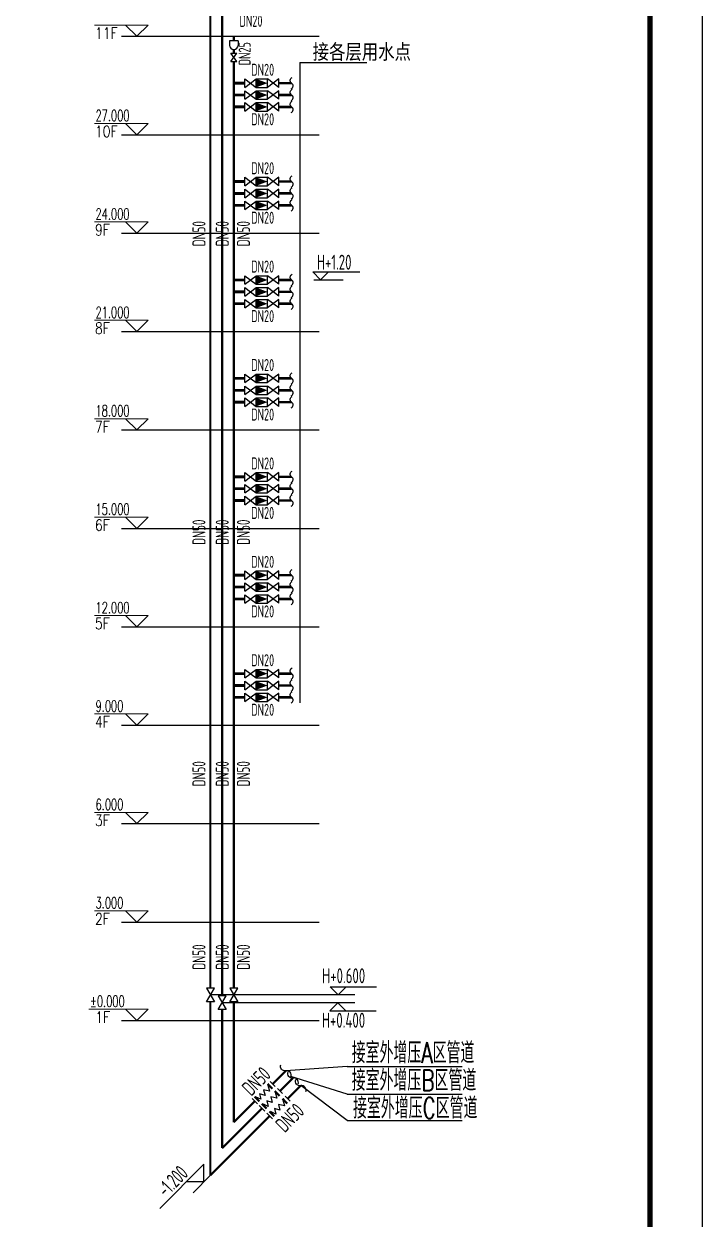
# Model space of a CAD drawing. Header units: millimetres. Extents: x 10779125 to 11142123, y -372083 to -144871.
# Drawn here: x 10921341 to 10934342, y -337680 to -314751 of the extents above; entities that cross this region are included whole.
import ezdxf
from ezdxf.enums import TextEntityAlignment as Align

# ---------------------------------------------------------------- set-up
doc = ezdxf.new("R2010")
doc.units = ezdxf.units.MM
doc.header["$LTSCALE"] = 1000
doc.header["$MEASUREMENT"] = 0
doc.layers.get('0').update_dxf_attribs({"color": 255, "linetype": 'CONTINUOUS'})
for name, color, linetype in [('_标注', 7, 'CONTINUOUS'), ('DIM_ELEV', 3, 'CONTINUOUS'), ('JG', 1, 'CONTINUOUS'), ('NOTE_说明_W', 7, 'CONTINUOUS'), ('TWT', 7, 'CONTINUOUS'), ('TWT_TEXT', 7, 'CONTINUOUS'), ('W-OTHERS02', 7, 'CONTINUOUS'), ('W_DIM', 4, 'CONTINUOUS'), ('WW_PJ', 7, 'CONTINUOUS'), ('喷淋', 6, 'CONTINUOUS'), ('消防', 3, 'CONTINUOUS')]:
    doc.layers.add(name, color=color, linetype=linetype)
doc.layers.add('TWT_ELEV', color=3, linetype='CONTINUOUS', lineweight=15)
doc.styles.add('_TWT_DIM', font='SIMPLEX', dxfattribs={"width": 0.8, "height": 3.5, "bigfont": 'HZTXT'})
doc.styles.add('_TWT_DIM_ELE', font='SIMPLEX', dxfattribs={"width": 0.8, "height": 3.5, "bigfont": 'HZTXT'})
doc.styles.add('gps_hz', font='tssdeng.shx', dxfattribs={"width": 0.7, "bigfont": 'tssdchn.shx'})
doc.styles.add('HZ2', font='romans.shx', dxfattribs={"width": 0.7, "bigfont": '0hztxt.shx'})
doc.styles.get("Standard").update_dxf_attribs({"font": 'symbol.ttf'})

# ---------------------------------------------------------------- blocks, each defined once
blk = doc.blocks.new('tk')
blk.add_lwpolyline([(3470009, -88473), (3470009, -4373), (3529409, -4373), (3529409, -88473)], close=True)
at = {"const_width": 100}
blk.add_lwpolyline([(3528409, -6873), (3528409, -87473), (3471009, -87473), (3471009, -6873)], close=True, dxfattribs=at)
blk = doc.blocks.new('$DGFH')
blk.add_lwpolyline([(0.07, -1.01, -0.575183), (0, 0, 0.604745), (-0.11, 1.01, 16.924828)], format="xyb")
blk = doc.blocks.new('A$C58A166D9')
at = {"linetype": 'Continuous'}
for p, q in [((50, 32), (135, 182)), ((135, 182), (224, 40)), ((224, 40), (305, 180)), ((305, 180), (382, 40)), ((382, 40), (465, 176)), ((465, 176), (515, 42))]:
    blk.add_line(p, q, dxfattribs=at)
at = {"linetype": 'Continuous', "const_width": 59.4}
for points in [[(30, 190), (30, 3)], [(536, 188), (536, 0)]]:
    blk.add_lwpolyline(points, dxfattribs=at)

msp = doc.modelspace()

# ---------------------------------------------------------------- linework, layer by layer
for p, q in [((10926630, -315492.9), (10927915.1, -315492.9)), ((10926630, -315492.9), (10926630, -327775.6)), ((10926896.8, -319663.4), (10927458.4, -319663.4)), ((10924840.9, -333510.8), (10924992, -333249.1)), ((10924992, -333249.1), (10924840.9, -333249.1)), ((10924840.9, -333249.1), (10924992, -333510.8)), ((10925289.1, -333510.8), (10925440.2, -333249.1)), ((10925440.2, -333249.1), (10925289.1, -333249.1)), ((10925289.1, -333249.1), (10925440.2, -333510.8)), ((10924992, -333510.8), (10924840.9, -333510.8)), ((10925065.2, -333658.8), (10925216.3, -333397.2)), ((10925216.3, -333397.2), (10925065.2, -333397.2)), ((10925065.2, -333397.2), (10925216.3, -333658.8)), ((10925440.2, -333510.8), (10925289.1, -333510.8)), ((10925216.3, -333658.8), (10925065.2, -333658.8))]:
    msp.add_line(p, q)
at = {"layer": 'DIM_ELEV'}
for p, q in [((10924790.7, -336624.4), (10923948.7, -337474.9)), ((10924792.4, -336963.8), (10924790.7, -336624.4)), ((10924792.4, -336963.8), (10924453, -336965.5)), ((10924583.1, -337175.1), (10924916.4, -336838.4))]:
    msp.add_line(p, q, dxfattribs=at)
at = {"layer": 'JG', "color": 7}
for p, q in [((10926064.4, -335039.2), (10926158.5, -335133.3)), ((10926201.5, -335176.3), (10926295.6, -335270.5)), ((10925819.4, -335470.9), (10925714.6, -335366)), ((10926349.1, -335323.9), (10926443.2, -335418)), ((10925956.6, -335608), (10925851.7, -335503.2)), ((10926104.1, -335755.6), (10925999.3, -335650.7))]:
    msp.add_line(p, q, dxfattribs=at)
at = {"layer": 'JG'}
for points, const_width in [([(10924916.5, -289137.5), (10924916.5, -333249.1)], 40.1), ([(10925140.6, -302281.5), (10925140.6, -333397.2)], 40.1), ([(10925364.7, -315073.9), (10925364.7, -314999.1)], 40.1), ([(10925364.7, -315314.7), (10925364.7, -315243)], 40.1), ([(10925364.7, -315475.3), (10925364.7, -333249.1)], 40.1), ([(10925364.7, -315887.4), (10925577, -315887.4)], 54.2), ([(10926227.2, -315887.4), (10926473.2, -315887.4)], 48.8), ([(10925364.7, -316115.4), (10925577, -316115.4)], 54.2), ([(10926227.2, -316115.4), (10926473.2, -316115.4)], 48.8), ([(10925364.7, -316343.4), (10925577, -316343.4)], 54.2), ([(10926227.2, -316343.4), (10926473.2, -316343.4)], 48.8), ([(10925364.7, -317775.4), (10925577, -317775.4)], 54.2), ([(10926227.2, -317775.4), (10926473.2, -317775.4)], 48.8), ([(10925364.7, -318003.4), (10925577, -318003.4)], 54.2), ([(10926227.2, -318003.4), (10926473.2, -318003.4)], 48.8), ([(10925364.7, -318231.4), (10925577, -318231.4)], 54.2), ([(10926227.2, -318231.4), (10926473.2, -318231.4)], 48.8), ([(10925364.7, -319663.4), (10925577, -319663.4)], 54.2), ([(10926227.2, -319663.4), (10926473.2, -319663.4)], 48.8), ([(10925364.7, -319891.4), (10925577, -319891.4)], 54.2), ([(10926227.2, -319891.4), (10926473.2, -319891.4)], 48.8), ([(10925364.7, -320119.4), (10925577, -320119.4)], 54.2), ([(10926227.2, -320119.4), (10926473.2, -320119.4)], 48.8), ([(10925364.7, -321551.4), (10925577, -321551.4)], 54.2), ([(10926227.2, -321551.4), (10926473.2, -321551.4)], 48.8), ([(10925364.7, -321779.4), (10925577, -321779.4)], 54.2), ([(10926227.2, -321779.4), (10926473.2, -321779.4)], 48.8), ([(10925364.7, -322007.4), (10925577, -322007.4)], 54.2), ([(10926227.2, -322007.4), (10926473.2, -322007.4)], 48.8), ([(10925364.7, -323439.4), (10925577, -323439.4)], 54.2), ([(10926227.2, -323439.4), (10926473.2, -323439.4)], 48.8), ([(10925364.7, -323667.4), (10925577, -323667.4)], 54.2), ([(10926227.2, -323667.4), (10926473.2, -323667.4)], 48.8), ([(10925364.7, -323895.4), (10925577, -323895.4)], 54.2), ([(10926227.2, -323895.4), (10926473.2, -323895.4)], 48.8), ([(10925364.7, -325327.4), (10925577, -325327.4)], 54.2), ([(10926227.2, -325327.4), (10926473.2, -325327.4)], 48.8), ([(10925364.7, -325555.4), (10925577, -325555.4)], 54.2), ([(10926227.2, -325555.4), (10926473.2, -325555.4)], 48.8), ([(10925364.7, -325783.4), (10925577, -325783.4)], 54.2), ([(10926227.2, -325783.4), (10926473.2, -325783.4)], 48.8), ([(10925364.7, -327215.4), (10925577, -327215.4)], 54.2), ([(10926227.2, -327215.4), (10926473.2, -327215.4)], 48.8), ([(10925364.7, -327443.4), (10925577, -327443.4)], 54.2), ([(10926227.2, -327443.4), (10926473.2, -327443.4)], 48.8), ([(10925364.7, -327671.4), (10925577, -327671.4)], 54.2), ([(10926227.2, -327671.4), (10926473.2, -327671.4)], 48.8), ([(10924916.4, -333510.8), (10924916.4, -336838.4)], 40.1), ([(10925364.7, -333510.8), (10925364.7, -335820.8)], 40.1), ([(10925140.7, -333658.8), (10925140.6, -336319.2)], 40.1), ([(10926111.4, -335086.3), (10926362.3, -334835.4)], 40.1), ([(10926248.6, -335223.4), (10926499.4, -334972.6)], 40.1), ([(10926396.1, -335371), (10926647, -335120.1)], 40.1), ([(10925364.7, -335820.8), (10925767, -335418.5)], 40.1), ([(10925140.6, -336319.2), (10925904.1, -335555.6)], 40.1), ([(10924916.4, -336838.4), (10926051.7, -335703.2)], 40.1)]:
    msp.add_lwpolyline(points, dxfattribs=dict(at, const_width=const_width))
at = {"layer": 'NOTE_说明_W', "color": 7, "linetype": 'Continuous'}
for p, q in [((10927685.2, -333379.5), (10924916.4, -333379.5)), ((10927683.6, -333528.1), (10925140.7, -333528.1))]:
    msp.add_line(p, q, dxfattribs=at)
at = {"layer": 'TWT', "color": 8}
for p, q in [((10923213.4, -314988.8), (10926999.8, -314988.8)), ((10923213.4, -316876.8), (10926999.8, -316876.8)), ((10923213.4, -318764.8), (10926999.8, -318764.8)), ((10923213.4, -320652.8), (10926999.8, -320652.8)), ((10923213.4, -322540.8), (10926999.8, -322540.8)), ((10923213.4, -324428.8), (10926999.8, -324428.8)), ((10923213.4, -326316.8), (10926999.8, -326316.8)), ((10923213.4, -328204.8), (10926999.8, -328204.8)), ((10923213.4, -330092.8), (10926999.8, -330092.8)), ((10923213.4, -331980.8), (10926999.8, -331980.8)), ((10923213.4, -333868.8), (10926999.8, -333868.8))]:
    msp.add_line(p, q, dxfattribs=at)
at = {"layer": 'TWT_ELEV'}
for p, q in [((10923719.6, -314772.8), (10922692, -314772.8)), ((10923503.6, -314988.8), (10923287.6, -314772.8)), ((10923503.6, -314988.8), (10923719.6, -314772.8)), ((10923719.6, -316660.8), (10922692, -316660.8)), ((10923503.6, -316876.8), (10923287.6, -316660.8)), ((10923503.6, -316876.8), (10923719.6, -316660.8)), ((10923719.6, -318548.8), (10922692, -318548.8)), ((10923503.6, -318764.8), (10923287.6, -318548.8)), ((10923503.6, -318764.8), (10923719.6, -318548.8)), ((10923719.6, -320436.8), (10922692, -320436.8)), ((10923503.6, -320652.8), (10923287.6, -320436.8)), ((10923503.6, -320652.8), (10923719.6, -320436.8)), ((10923719.6, -322324.8), (10922692, -322324.8)), ((10923503.6, -322540.8), (10923287.6, -322324.8)), ((10923503.6, -322540.8), (10923719.6, -322324.8)), ((10923719.6, -324212.8), (10922692, -324212.8)), ((10923503.6, -324428.8), (10923287.6, -324212.8)), ((10923503.6, -324428.8), (10923719.6, -324212.8)), ((10923719.6, -326100.8), (10922692, -326100.8)), ((10923503.6, -326316.8), (10923287.6, -326100.8)), ((10923503.6, -326316.8), (10923719.6, -326100.8)), ((10923719.6, -327988.8), (10922692, -327988.8)), ((10923503.6, -328204.8), (10923287.6, -327988.8)), ((10923503.6, -328204.8), (10923719.6, -327988.8)), ((10923719.6, -329876.8), (10922692, -329876.8)), ((10923503.6, -330092.8), (10923287.6, -329876.8)), ((10923503.6, -330092.8), (10923719.6, -329876.8)), ((10923719.6, -331764.8), (10922692, -331764.8)), ((10923503.6, -331980.8), (10923287.6, -331764.8)), ((10923503.6, -331980.8), (10923719.6, -331764.8)), ((10923719.6, -333652.8), (10922587.6, -333652.8)), ((10923503.6, -333868.8), (10923287.6, -333652.8)), ((10923503.6, -333868.8), (10923719.6, -333652.8))]:
    msp.add_line(p, q, dxfattribs=at)
at = {"layer": 'W-OTHERS02', "color": 0}
for p, q in [((10927028.9, -319663.4), (10926876.2, -319510.7)), ((10926876.2, -319510.7), (10927763.7, -319510.7)), ((10927028.9, -319663.4), (10926876.2, -319510.7)), ((10926876.2, -319510.7), (10927781.3, -319510.7)), ((10927028.9, -319663.4), (10927181.7, -319510.7)), ((10927028.9, -319663.4), (10927181.7, -319510.7)), ((10927363.1, -333376), (10927210.3, -333223.3)), ((10927210.3, -333223.3), (10928097.9, -333223.3)), ((10927363.1, -333376), (10927515.8, -333223.3)), ((10927357.6, -333533.6), (10927204.9, -333686.4)), ((10927357.6, -333533.6), (10927510.4, -333686.4)), ((10927204.9, -333686.4), (10928092.4, -333686.4))]:
    msp.add_line(p, q, dxfattribs=at)
at = {"layer": 'W_DIM'}
for p, q in [((10927540.4, -334754.4), (10926362.3, -334835.4)), ((10927540.4, -334754.4), (10929744.7, -334754.4)), ((10927540.4, -335284), (10926459.9, -334947)), ((10927540.4, -335787.2), (10926647, -335120.1)), ((10927540.4, -335284), (10929744.7, -335284)), ((10927540.4, -335787.2), (10929744.7, -335787.2))]:
    msp.add_line(p, q, dxfattribs=at)
at = {"layer": '喷淋'}
for p, q in [((10925424.9, -315475.3), (10925304.5, -315314.7)), ((10925304.5, -315475.3), (10925424.9, -315314.7)), ((10925304.5, -315314.7), (10925424.9, -315314.7)), ((10925304.5, -315475.3), (10925424.9, -315475.3)), ((10925577, -315968.7), (10925577, -315806.2)), ((10925577, -315968.7), (10925793.8, -315806.2)), ((10925577, -315806.2), (10925793.8, -315968.7)), ((10925793.8, -315806.2), (10926010.5, -315806.2)), ((10925793.8, -315968.7), (10925793.8, -315806.2)), ((10925793.8, -315968.7), (10925793.8, -315806.2)), ((10925793.8, -315968.7), (10925793.8, -315806.2)), ((10925793.8, -315968.7), (10925793.8, -315806.2)), ((10925793.8, -315968.7), (10925793.8, -315806.2)), ((10925793.8, -315968.7), (10925793.8, -315806.2)), ((10925793.8, -315968.7), (10925793.8, -315806.2)), ((10925793.8, -315968.7), (10925793.8, -315806.2)), ((10925793.8, -315968.7), (10925793.8, -315806.2)), ((10926010.5, -315968.7), (10926010.5, -315806.2)), ((10926227.2, -315968.7), (10926010.5, -315806.2)), ((10926227.2, -315806.2), (10926010.5, -315968.7)), ((10926227.2, -315968.7), (10926227.2, -315806.2)), ((10925577, -316196.7), (10925577, -316034.1)), ((10925577, -316196.7), (10925793.8, -316034.1)), ((10925577, -316034.1), (10925793.8, -316196.7)), ((10925793.8, -315968.7), (10926010.5, -315968.7)), ((10925793.8, -316034.1), (10926010.5, -316034.1)), ((10925793.8, -316196.7), (10925793.8, -316034.1)), ((10925793.8, -316196.7), (10925793.8, -316034.1)), ((10925793.8, -316196.7), (10925793.8, -316034.1)), ((10925793.8, -316196.7), (10925793.8, -316034.1)), ((10925793.8, -316196.7), (10925793.8, -316034.1)), ((10925793.8, -316196.7), (10925793.8, -316034.1)), ((10925793.8, -316196.7), (10925793.8, -316034.1)), ((10925793.8, -316196.7), (10925793.8, -316034.1)), ((10925793.8, -316196.7), (10925793.8, -316034.1)), ((10926010.5, -316196.7), (10926010.5, -316034.1)), ((10926227.2, -316196.7), (10926010.5, -316034.1)), ((10926227.2, -316034.1), (10926010.5, -316196.7)), ((10926227.2, -316196.7), (10926227.2, -316034.1)), ((10925577, -316424.7), (10925577, -316262.1)), ((10925577, -316424.7), (10925793.8, -316262.1)), ((10925577, -316262.1), (10925793.8, -316424.7)), ((10925793.8, -316196.7), (10926010.5, -316196.7)), ((10925793.8, -316262.1), (10926010.5, -316262.1)), ((10925793.8, -316424.7), (10925793.8, -316262.1)), ((10925793.8, -316424.7), (10925793.8, -316262.1)), ((10925793.8, -316424.7), (10925793.8, -316262.1)), ((10925793.8, -316424.7), (10925793.8, -316262.1)), ((10925793.8, -316424.7), (10925793.8, -316262.1)), ((10925793.8, -316424.7), (10925793.8, -316262.1)), ((10925793.8, -316424.7), (10925793.8, -316262.1)), ((10925793.8, -316424.7), (10925793.8, -316262.1)), ((10925793.8, -316424.7), (10925793.8, -316262.1)), ((10926010.5, -316424.7), (10926010.5, -316262.1)), ((10926227.2, -316424.7), (10926010.5, -316262.1)), ((10926227.2, -316262.1), (10926010.5, -316424.7)), ((10926227.2, -316424.7), (10926227.2, -316262.1)), ((10925793.8, -316424.7), (10926010.5, -316424.7)), ((10925577, -317856.7), (10925577, -317694.2)), ((10925577, -317856.7), (10925793.8, -317694.2)), ((10925577, -317694.2), (10925793.8, -317856.7)), ((10925793.8, -317694.2), (10926010.5, -317694.2)), ((10925793.8, -317856.7), (10925793.8, -317694.2)), ((10925793.8, -317856.7), (10925793.8, -317694.2)), ((10925793.8, -317856.7), (10925793.8, -317694.2)), ((10925793.8, -317856.7), (10925793.8, -317694.2)), ((10925793.8, -317856.7), (10925793.8, -317694.2)), ((10925793.8, -317856.7), (10925793.8, -317694.2)), ((10925793.8, -317856.7), (10925793.8, -317694.2)), ((10925793.8, -317856.7), (10925793.8, -317694.2)), ((10925793.8, -317856.7), (10925793.8, -317694.2)), ((10926010.5, -317856.7), (10926010.5, -317694.2)), ((10926227.2, -317856.7), (10926010.5, -317694.2)), ((10926227.2, -317694.2), (10926010.5, -317856.7)), ((10926227.2, -317856.7), (10926227.2, -317694.2)), ((10925577, -318084.7), (10925577, -317922.1)), ((10925577, -318084.7), (10925793.8, -317922.1)), ((10925577, -317922.1), (10925793.8, -318084.7)), ((10925793.8, -317856.7), (10926010.5, -317856.7)), ((10925793.8, -317922.1), (10926010.5, -317922.1)), ((10925793.8, -318084.7), (10925793.8, -317922.1)), ((10925793.8, -318084.7), (10925793.8, -317922.1)), ((10925793.8, -318084.7), (10925793.8, -317922.1)), ((10925793.8, -318084.7), (10925793.8, -317922.1)), ((10925793.8, -318084.7), (10925793.8, -317922.1)), ((10925793.8, -318084.7), (10925793.8, -317922.1)), ((10925793.8, -318084.7), (10925793.8, -317922.1)), ((10925793.8, -318084.7), (10925793.8, -317922.1)), ((10925793.8, -318084.7), (10925793.8, -317922.1)), ((10926010.5, -318084.7), (10926010.5, -317922.1)), ((10926227.2, -318084.7), (10926010.5, -317922.1)), ((10926227.2, -317922.1), (10926010.5, -318084.7)), ((10926227.2, -318084.7), (10926227.2, -317922.1)), ((10925577, -318312.7), (10925577, -318150.1)), ((10925577, -318312.7), (10925793.8, -318150.1)), ((10925577, -318150.1), (10925793.8, -318312.7)), ((10925793.8, -318084.7), (10926010.5, -318084.7)), ((10925793.8, -318150.1), (10926010.5, -318150.1)), ((10925793.8, -318312.7), (10925793.8, -318150.1)), ((10925793.8, -318312.7), (10925793.8, -318150.1)), ((10925793.8, -318312.7), (10925793.8, -318150.1)), ((10925793.8, -318312.7), (10925793.8, -318150.1)), ((10925793.8, -318312.7), (10925793.8, -318150.1)), ((10925793.8, -318312.7), (10925793.8, -318150.1)), ((10925793.8, -318312.7), (10925793.8, -318150.1)), ((10925793.8, -318312.7), (10925793.8, -318150.1)), ((10925793.8, -318312.7), (10925793.8, -318150.1)), ((10926010.5, -318312.7), (10926010.5, -318150.1)), ((10926227.2, -318312.7), (10926010.5, -318150.1)), ((10926227.2, -318150.1), (10926010.5, -318312.7)), ((10926227.2, -318312.7), (10926227.2, -318150.1)), ((10925793.8, -318312.7), (10926010.5, -318312.7)), ((10925577, -319744.7), (10925577, -319582.2)), ((10925577, -319744.7), (10925793.8, -319582.2)), ((10925577, -319582.2), (10925793.8, -319744.7)), ((10925793.8, -319582.2), (10926010.5, -319582.2)), ((10925793.8, -319744.7), (10925793.8, -319582.2)), ((10925793.8, -319744.7), (10925793.8, -319582.2)), ((10925793.8, -319744.7), (10925793.8, -319582.2)), ((10925793.8, -319744.7), (10925793.8, -319582.2)), ((10925793.8, -319744.7), (10925793.8, -319582.2)), ((10925793.8, -319744.7), (10925793.8, -319582.2)), ((10925793.8, -319744.7), (10925793.8, -319582.2)), ((10925793.8, -319744.7), (10925793.8, -319582.2)), ((10925793.8, -319744.7), (10925793.8, -319582.2)), ((10926010.5, -319744.7), (10926010.5, -319582.2)), ((10926227.2, -319744.7), (10926010.5, -319582.2)), ((10926227.2, -319582.2), (10926010.5, -319744.7)), ((10926227.2, -319744.7), (10926227.2, -319582.2)), ((10925577, -319972.7), (10925577, -319810.1)), ((10925577, -319972.7), (10925793.8, -319810.1)), ((10925577, -319810.1), (10925793.8, -319972.7)), ((10925793.8, -319744.7), (10926010.5, -319744.7)), ((10925793.8, -319810.1), (10926010.5, -319810.1)), ((10925793.8, -319972.7), (10925793.8, -319810.1)), ((10925793.8, -319972.7), (10925793.8, -319810.1)), ((10925793.8, -319972.7), (10925793.8, -319810.1)), ((10925793.8, -319972.7), (10925793.8, -319810.1)), ((10925793.8, -319972.7), (10925793.8, -319810.1)), ((10925793.8, -319972.7), (10925793.8, -319810.1)), ((10925793.8, -319972.7), (10925793.8, -319810.1)), ((10925793.8, -319972.7), (10925793.8, -319810.1)), ((10925793.8, -319972.7), (10925793.8, -319810.1)), ((10926010.5, -319972.7), (10926010.5, -319810.1)), ((10926227.2, -319972.7), (10926010.5, -319810.1)), ((10926227.2, -319810.1), (10926010.5, -319972.7)), ((10926227.2, -319972.7), (10926227.2, -319810.1)), ((10925577, -320200.7), (10925577, -320038.1)), ((10925577, -320200.7), (10925793.8, -320038.1)), ((10925577, -320038.1), (10925793.8, -320200.7)), ((10925793.8, -319972.7), (10926010.5, -319972.7)), ((10925793.8, -320038.1), (10926010.5, -320038.1)), ((10925793.8, -320200.7), (10925793.8, -320038.1)), ((10925793.8, -320200.7), (10925793.8, -320038.1)), ((10925793.8, -320200.7), (10925793.8, -320038.1)), ((10925793.8, -320200.7), (10925793.8, -320038.1)), ((10925793.8, -320200.7), (10925793.8, -320038.1)), ((10925793.8, -320200.7), (10925793.8, -320038.1)), ((10925793.8, -320200.7), (10925793.8, -320038.1)), ((10925793.8, -320200.7), (10925793.8, -320038.1)), ((10925793.8, -320200.7), (10925793.8, -320038.1)), ((10926010.5, -320200.7), (10926010.5, -320038.1)), ((10926227.2, -320200.7), (10926010.5, -320038.1)), ((10926227.2, -320038.1), (10926010.5, -320200.7)), ((10926227.2, -320200.7), (10926227.2, -320038.1)), ((10925793.8, -320200.7), (10926010.5, -320200.7)), ((10925577, -321632.7), (10925577, -321470.2)), ((10925577, -321632.7), (10925793.8, -321470.2)), ((10925577, -321470.2), (10925793.8, -321632.7)), ((10925793.8, -321470.2), (10926010.5, -321470.2)), ((10925793.8, -321632.7), (10925793.8, -321470.2)), ((10925793.8, -321632.7), (10925793.8, -321470.2)), ((10925793.8, -321632.7), (10925793.8, -321470.2)), ((10925793.8, -321632.7), (10925793.8, -321470.2)), ((10925793.8, -321632.7), (10925793.8, -321470.2)), ((10925793.8, -321632.7), (10925793.8, -321470.2)), ((10925793.8, -321632.7), (10925793.8, -321470.2)), ((10925793.8, -321632.7), (10925793.8, -321470.2)), ((10925793.8, -321632.7), (10925793.8, -321470.2)), ((10925793.8, -321632.7), (10926010.5, -321632.7)), ((10926010.5, -321632.7), (10926010.5, -321470.2)), ((10926227.2, -321632.7), (10926010.5, -321470.2)), ((10926227.2, -321470.2), (10926010.5, -321632.7)), ((10926227.2, -321632.7), (10926227.2, -321470.2)), ((10925577, -321860.7), (10925577, -321698.1)), ((10925577, -321860.7), (10925793.8, -321698.1)), ((10925577, -321698.1), (10925793.8, -321860.7)), ((10925793.8, -321698.1), (10926010.5, -321698.1)), ((10925793.8, -321860.7), (10925793.8, -321698.1)), ((10925793.8, -321860.7), (10925793.8, -321698.1)), ((10925793.8, -321860.7), (10925793.8, -321698.1)), ((10925793.8, -321860.7), (10925793.8, -321698.1)), ((10925793.8, -321860.7), (10925793.8, -321698.1)), ((10925793.8, -321860.7), (10925793.8, -321698.1)), ((10925793.8, -321860.7), (10925793.8, -321698.1)), ((10925793.8, -321860.7), (10925793.8, -321698.1)), ((10925793.8, -321860.7), (10925793.8, -321698.1)), ((10925793.8, -321860.7), (10926010.5, -321860.7)), ((10926010.5, -321860.7), (10926010.5, -321698.1)), ((10926227.2, -321860.7), (10926010.5, -321698.1)), ((10926227.2, -321698.1), (10926010.5, -321860.7)), ((10926227.2, -321860.7), (10926227.2, -321698.1)), ((10925577, -322088.7), (10925577, -321926.1)), ((10925577, -322088.7), (10925793.8, -321926.1)), ((10925577, -321926.1), (10925793.8, -322088.7)), ((10925793.8, -321926.1), (10926010.5, -321926.1)), ((10925793.8, -322088.7), (10925793.8, -321926.1)), ((10925793.8, -322088.7), (10925793.8, -321926.1)), ((10925793.8, -322088.7), (10925793.8, -321926.1)), ((10925793.8, -322088.7), (10925793.8, -321926.1)), ((10925793.8, -322088.7), (10925793.8, -321926.1)), ((10925793.8, -322088.7), (10925793.8, -321926.1)), ((10925793.8, -322088.7), (10925793.8, -321926.1)), ((10925793.8, -322088.7), (10925793.8, -321926.1)), ((10925793.8, -322088.7), (10925793.8, -321926.1)), ((10925793.8, -322088.7), (10926010.5, -322088.7)), ((10926010.5, -322088.7), (10926010.5, -321926.1)), ((10926227.2, -322088.7), (10926010.5, -321926.1)), ((10926227.2, -321926.1), (10926010.5, -322088.7)), ((10926227.2, -322088.7), (10926227.2, -321926.1)), ((10925577, -323520.7), (10925577, -323358.2)), ((10925577, -323520.7), (10925793.8, -323358.2)), ((10925577, -323358.2), (10925793.8, -323520.7)), ((10925793.8, -323358.2), (10926010.5, -323358.2)), ((10925793.8, -323520.7), (10925793.8, -323358.2)), ((10925793.8, -323520.7), (10925793.8, -323358.2)), ((10925793.8, -323520.7), (10925793.8, -323358.2)), ((10925793.8, -323520.7), (10925793.8, -323358.2)), ((10925793.8, -323520.7), (10925793.8, -323358.2)), ((10925793.8, -323520.7), (10925793.8, -323358.2)), ((10925793.8, -323520.7), (10925793.8, -323358.2)), ((10925793.8, -323520.7), (10925793.8, -323358.2)), ((10925793.8, -323520.7), (10925793.8, -323358.2)), ((10925793.8, -323520.7), (10926010.5, -323520.7)), ((10926010.5, -323520.7), (10926010.5, -323358.2)), ((10926227.2, -323520.7), (10926010.5, -323358.2)), ((10926227.2, -323358.2), (10926010.5, -323520.7)), ((10926227.2, -323520.7), (10926227.2, -323358.2)), ((10925577, -323748.7), (10925577, -323586.1)), ((10925577, -323748.7), (10925793.8, -323586.1)), ((10925577, -323586.1), (10925793.8, -323748.7)), ((10925793.8, -323586.1), (10926010.5, -323586.1)), ((10925793.8, -323748.7), (10925793.8, -323586.1)), ((10925793.8, -323748.7), (10925793.8, -323586.1)), ((10925793.8, -323748.7), (10925793.8, -323586.1)), ((10925793.8, -323748.7), (10925793.8, -323586.1)), ((10925793.8, -323748.7), (10925793.8, -323586.1)), ((10925793.8, -323748.7), (10925793.8, -323586.1)), ((10925793.8, -323748.7), (10925793.8, -323586.1)), ((10925793.8, -323748.7), (10925793.8, -323586.1)), ((10925793.8, -323748.7), (10925793.8, -323586.1)), ((10925793.8, -323748.7), (10926010.5, -323748.7)), ((10926010.5, -323748.7), (10926010.5, -323586.1)), ((10926227.2, -323748.7), (10926010.5, -323586.1)), ((10926227.2, -323586.1), (10926010.5, -323748.7)), ((10926227.2, -323748.7), (10926227.2, -323586.1)), ((10925577, -323976.7), (10925577, -323814.1)), ((10925577, -323976.7), (10925793.8, -323814.1)), ((10925577, -323814.1), (10925793.8, -323976.7)), ((10925793.8, -323814.1), (10926010.5, -323814.1)), ((10925793.8, -323976.7), (10925793.8, -323814.1)), ((10925793.8, -323976.7), (10925793.8, -323814.1)), ((10925793.8, -323976.7), (10925793.8, -323814.1)), ((10925793.8, -323976.7), (10925793.8, -323814.1)), ((10925793.8, -323976.7), (10925793.8, -323814.1)), ((10925793.8, -323976.7), (10925793.8, -323814.1)), ((10925793.8, -323976.7), (10925793.8, -323814.1)), ((10925793.8, -323976.7), (10925793.8, -323814.1)), ((10925793.8, -323976.7), (10925793.8, -323814.1)), ((10925793.8, -323976.7), (10926010.5, -323976.7)), ((10926010.5, -323976.7), (10926010.5, -323814.1)), ((10926227.2, -323976.7), (10926010.5, -323814.1)), ((10926227.2, -323814.1), (10926010.5, -323976.7)), ((10926227.2, -323976.7), (10926227.2, -323814.1)), ((10925577, -325408.7), (10925577, -325246.2)), ((10925577, -325408.7), (10925793.8, -325246.2)), ((10925577, -325246.2), (10925793.8, -325408.7)), ((10925793.8, -325246.2), (10926010.5, -325246.2)), ((10925793.8, -325408.7), (10925793.8, -325246.2)), ((10925793.8, -325408.7), (10925793.8, -325246.2)), ((10925793.8, -325408.7), (10925793.8, -325246.2)), ((10925793.8, -325408.7), (10925793.8, -325246.2)), ((10925793.8, -325408.7), (10925793.8, -325246.2)), ((10925793.8, -325408.7), (10925793.8, -325246.2)), ((10925793.8, -325408.7), (10925793.8, -325246.2)), ((10925793.8, -325408.7), (10925793.8, -325246.2)), ((10925793.8, -325408.7), (10925793.8, -325246.2)), ((10926010.5, -325408.7), (10926010.5, -325246.2)), ((10926227.2, -325408.7), (10926010.5, -325246.2)), ((10926227.2, -325246.2), (10926010.5, -325408.7)), ((10926227.2, -325408.7), (10926227.2, -325246.2)), ((10925577, -325636.7), (10925577, -325474.1)), ((10925577, -325636.7), (10925793.8, -325474.1)), ((10925577, -325474.1), (10925793.8, -325636.7)), ((10925793.8, -325408.7), (10926010.5, -325408.7)), ((10925793.8, -325474.1), (10926010.5, -325474.1)), ((10925793.8, -325636.7), (10925793.8, -325474.1)), ((10925793.8, -325636.7), (10925793.8, -325474.1)), ((10925793.8, -325636.7), (10925793.8, -325474.1)), ((10925793.8, -325636.7), (10925793.8, -325474.1)), ((10925793.8, -325636.7), (10925793.8, -325474.1)), ((10925793.8, -325636.7), (10925793.8, -325474.1)), ((10925793.8, -325636.7), (10925793.8, -325474.1)), ((10925793.8, -325636.7), (10925793.8, -325474.1)), ((10925793.8, -325636.7), (10925793.8, -325474.1)), ((10926010.5, -325636.7), (10926010.5, -325474.1)), ((10926227.2, -325636.7), (10926010.5, -325474.1)), ((10926227.2, -325474.1), (10926010.5, -325636.7)), ((10926227.2, -325636.7), (10926227.2, -325474.1)), ((10925577, -325864.7), (10925577, -325702.1)), ((10925577, -325864.7), (10925793.8, -325702.1)), ((10925577, -325702.1), (10925793.8, -325864.7)), ((10925793.8, -325636.7), (10926010.5, -325636.7)), ((10925793.8, -325702.1), (10926010.5, -325702.1)), ((10925793.8, -325864.7), (10925793.8, -325702.1)), ((10925793.8, -325864.7), (10925793.8, -325702.1)), ((10925793.8, -325864.7), (10925793.8, -325702.1)), ((10925793.8, -325864.7), (10925793.8, -325702.1)), ((10925793.8, -325864.7), (10925793.8, -325702.1)), ((10925793.8, -325864.7), (10925793.8, -325702.1)), ((10925793.8, -325864.7), (10925793.8, -325702.1)), ((10925793.8, -325864.7), (10925793.8, -325702.1)), ((10925793.8, -325864.7), (10925793.8, -325702.1)), ((10926010.5, -325864.7), (10926010.5, -325702.1)), ((10926227.2, -325864.7), (10926010.5, -325702.1)), ((10926227.2, -325702.1), (10926010.5, -325864.7)), ((10926227.2, -325864.7), (10926227.2, -325702.1)), ((10925793.8, -325864.7), (10926010.5, -325864.7)), ((10925577, -327296.7), (10925577, -327134.2)), ((10925577, -327296.7), (10925793.8, -327134.2)), ((10925577, -327134.2), (10925793.8, -327296.7)), ((10925793.8, -327134.2), (10926010.5, -327134.2)), ((10925793.8, -327296.7), (10925793.8, -327134.2)), ((10925793.8, -327296.7), (10925793.8, -327134.2)), ((10925793.8, -327296.7), (10925793.8, -327134.2)), ((10925793.8, -327296.7), (10925793.8, -327134.2)), ((10925793.8, -327296.7), (10925793.8, -327134.2)), ((10925793.8, -327296.7), (10925793.8, -327134.2)), ((10925793.8, -327296.7), (10925793.8, -327134.2)), ((10925793.8, -327296.7), (10925793.8, -327134.2)), ((10925793.8, -327296.7), (10925793.8, -327134.2)), ((10926010.5, -327296.7), (10926010.5, -327134.2)), ((10926227.2, -327296.7), (10926010.5, -327134.2)), ((10926227.2, -327134.2), (10926010.5, -327296.7)), ((10926227.2, -327296.7), (10926227.2, -327134.2)), ((10925577, -327524.7), (10925577, -327362.1)), ((10925577, -327524.7), (10925793.8, -327362.1)), ((10925577, -327362.1), (10925793.8, -327524.7)), ((10925793.8, -327296.7), (10926010.5, -327296.7)), ((10925793.8, -327362.1), (10926010.5, -327362.1)), ((10925793.8, -327524.7), (10925793.8, -327362.1)), ((10925793.8, -327524.7), (10925793.8, -327362.1)), ((10925793.8, -327524.7), (10925793.8, -327362.1)), ((10925793.8, -327524.7), (10925793.8, -327362.1)), ((10925793.8, -327524.7), (10925793.8, -327362.1)), ((10925793.8, -327524.7), (10925793.8, -327362.1)), ((10925793.8, -327524.7), (10925793.8, -327362.1)), ((10925793.8, -327524.7), (10925793.8, -327362.1)), ((10925793.8, -327524.7), (10925793.8, -327362.1)), ((10926010.5, -327524.7), (10926010.5, -327362.1)), ((10926227.2, -327524.7), (10926010.5, -327362.1)), ((10926227.2, -327362.1), (10926010.5, -327524.7)), ((10926227.2, -327524.7), (10926227.2, -327362.1)), ((10925577, -327752.7), (10925577, -327590.1)), ((10925577, -327752.7), (10925793.8, -327590.1)), ((10925577, -327590.1), (10925793.8, -327752.7)), ((10925793.8, -327524.7), (10926010.5, -327524.7)), ((10925793.8, -327590.1), (10926010.5, -327590.1)), ((10925793.8, -327752.7), (10925793.8, -327590.1)), ((10925793.8, -327752.7), (10925793.8, -327590.1)), ((10925793.8, -327752.7), (10925793.8, -327590.1)), ((10925793.8, -327752.7), (10925793.8, -327590.1)), ((10925793.8, -327752.7), (10925793.8, -327590.1)), ((10925793.8, -327752.7), (10925793.8, -327590.1)), ((10925793.8, -327752.7), (10925793.8, -327590.1)), ((10925793.8, -327752.7), (10925793.8, -327590.1)), ((10925793.8, -327752.7), (10925793.8, -327590.1)), ((10926010.5, -327752.7), (10926010.5, -327590.1)), ((10926227.2, -327752.7), (10926010.5, -327590.1)), ((10926227.2, -327590.1), (10926010.5, -327752.7)), ((10926227.2, -327752.7), (10926227.2, -327590.1)), ((10925793.8, -327752.7), (10926010.5, -327752.7))]:
    msp.add_line(p, q, dxfattribs=at)
for points in [[(10925793.8, -315806.2), (10926010.5, -315887.4), (10925793.8, -315968.7)], [(10925793.8, -316034.1), (10926010.5, -316115.4), (10925793.8, -316196.7)], [(10925793.8, -316262.1), (10926010.5, -316343.4), (10925793.8, -316424.7)], [(10925793.8, -317694.2), (10926010.5, -317775.4), (10925793.8, -317856.7)], [(10925793.8, -317922.1), (10926010.5, -318003.4), (10925793.8, -318084.7)], [(10925793.8, -318150.1), (10926010.5, -318231.4), (10925793.8, -318312.7)], [(10925793.8, -319582.2), (10926010.5, -319663.4), (10925793.8, -319744.7)], [(10925793.8, -319810.1), (10926010.5, -319891.4), (10925793.8, -319972.7)], [(10925793.8, -320038.1), (10926010.5, -320119.4), (10925793.8, -320200.7)], [(10925793.8, -321470.2), (10926010.5, -321551.4), (10925793.8, -321632.7)], [(10925793.8, -321698.1), (10926010.5, -321779.4), (10925793.8, -321860.7)], [(10925793.8, -321926.1), (10926010.5, -322007.4), (10925793.8, -322088.7)], [(10925793.8, -323358.2), (10926010.5, -323439.4), (10925793.8, -323520.7)], [(10925793.8, -323586.1), (10926010.5, -323667.4), (10925793.8, -323748.7)], [(10925793.8, -323814.1), (10926010.5, -323895.4), (10925793.8, -323976.7)], [(10925793.8, -325246.2), (10926010.5, -325327.4), (10925793.8, -325408.7)], [(10925793.8, -325474.1), (10926010.5, -325555.4), (10925793.8, -325636.7)], [(10925793.8, -325702.1), (10926010.5, -325783.4), (10925793.8, -325864.7)], [(10925793.8, -327134.2), (10926010.5, -327215.4), (10925793.8, -327296.7)], [(10925793.8, -327362.1), (10926010.5, -327443.4), (10925793.8, -327524.7)], [(10925793.8, -327590.1), (10926010.5, -327671.4), (10925793.8, -327752.7)]]:
    msp.add_solid(points, dxfattribs=at)
at = {"layer": '消防'}
for p, q in [((10925445, -315073.9), (10925284.5, -315073.9)), ((10925284.5, -315073.9), (10925284.5, -315162.7)), ((10925445, -315073.9), (10925445, -315162.7))]:
    msp.add_line(p, q, dxfattribs=at)
msp.add_arc((10925364.7, -315162.7), 80.3, 180, 0, dxfattribs=at)

# ---------------------------------------------------------------- block references
at = {"layer": '_标注'}
msp.add_blockref('tk', (7404932.6, -260359.8), dxfattribs=at)
at = {"layer": 'JG', "xscale": 0.6912000011840024, "yscale": 0.6911999993026257, "zscale": 0.6911999998791748, "rotation": 224.6859407934384}
for p in [(10926027, -335069.5), (10926164.1, -335206.7), (10926311.7, -335354.2)]:
    msp.add_blockref('A$C58A166D9', p, dxfattribs=at)
at = {"layer": 'WW_PJ', "xscale": -108.3678911998868, "yscale": 108.3678911998868, "zscale": 108.3678911992535}
for p in [(10926473.2, -315887.4), (10926473.2, -316115.4), (10926473.2, -316343.4), (10926473.2, -317775.4), (10926473.2, -318003.4), (10926473.2, -318231.4), (10926473.2, -319663.4), (10926473.2, -319891.4), (10926473.2, -320119.4), (10926473.2, -321551.4), (10926473.2, -321779.4), (10926473.2, -322007.4), (10926473.2, -323439.4), (10926473.2, -323667.4), (10926473.2, -323895.4), (10926473.2, -325327.4), (10926473.2, -325555.4), (10926473.2, -325783.4), (10926473.2, -327215.4), (10926473.2, -327443.4), (10926473.2, -327671.4)]:
    msp.add_blockref('$DGFH', p, dxfattribs=at)
at = {"layer": 'WW_PJ', "xscale": -147.1662719985021, "yscale": 147.1662719990127, "zscale": 147.1662719989862, "rotation": 45.00000000000807}
for p in [(10926362.3, -334835.4), (10926499.4, -334972.6), (10926647, -335120.1)]:
    msp.add_blockref('$DGFH', p, dxfattribs=at)

# ---------------------------------------------------------------- texts
at = {"width": 0.8}
msp.add_text('接各层用水点', height=288, dxfattribs=at).set_placement((10926875.7, -315429.3))
at = {"style": 'HZ2', "width": 0.7}
for s, p in [('接室外增压A区管道', (10927625.2, -334690.2)), ('接室外增压B区管道', (10927625.2, -335219.8)), ('接室外增压C区管道', (10927649.6, -335751.6))]:
    msp.add_text(s, height=401.28, dxfattribs=at).set_placement(p)
at = {"layer": '_标注', "style": 'gps_hz', "width": 0.65}
for p in [(10925473.4, -314808), (10925697.5, -315745.9), (10925697.5, -316696), (10925697.5, -317633.9), (10925697.5, -318584), (10925697.5, -319521.9), (10925697.5, -320472), (10925697.5, -321409.9), (10925697.5, -322360), (10925697.5, -323297.9), (10925697.5, -324248), (10925697.5, -325185.9), (10925697.5, -326136), (10925697.5, -327073.9), (10925697.5, -328024)]:
    msp.add_text('DN20', height=230, dxfattribs=at).set_placement(p)
for s, height, rotation, p in [('DN25', 230, 90, (10925686.8, -315547)), ('H+1.20', 288, 0, (10926958.6, -319466.5)), ('H+0.600', 288, 0, (10927058.3, -333155.8)), ('H+0.400', 288, 0, (10927052.9, -334009.4)), ('-1.200', 288, 45.29146, (10924068.8, -337278.3))]:
    msp.add_text(s, height=height, rotation=rotation, dxfattribs=at).set_placement(p)
for height, rotation, p in [(250, 90, (10924821.6, -318776.3)), (250, 90, (10925268.8, -318776.3)), (250, 90, (10925673.9, -318776.3)), (250, 90, (10924821.6, -324502.4)), (250, 90, (10925268.8, -324502.4)), (250, 90, (10925673.9, -324502.4)), (250, 90, (10924821.6, -329137.5)), (250, 90, (10925268.8, -329137.5)), (250, 90, (10925673.9, -329137.5)), (250, 90, (10924821.6, -332652.7)), (250, 90, (10925268.8, -332652.7)), (250, 90, (10925673.9, -332652.7)), (288, 45, (10925897.2, -335135.2)), (288, 45, (10926540.4, -335837))]:
    msp.add_text('DN50', height=height, rotation=rotation, dxfattribs=at).set_placement(p, align=Align.CENTER)
at = {"layer": 'TWT_ELEV', "color": 7, "style": '_TWT_DIM_ELE', "width": 0.64}
for s, p in [('27.000', (10922713.6, -316617.6)), ('24.000', (10922713.6, -318505.6)), ('21.000', (10922713.6, -320393.6)), ('18.000', (10922713.6, -322281.6)), ('15.000', (10922713.6, -324169.6)), ('12.000', (10922713.6, -326057.6)), ('9.000', (10922713.6, -327945.6)), ('6.000', (10922713.6, -329833.6)), ('3.000', (10922713.6, -331721.6)), ('%%P0.000', (10922609.2, -333609.6))]:
    msp.add_text(s, height=216, dxfattribs=at).set_placement(p)
at = {"layer": 'TWT_TEXT', "style": '_TWT_DIM', "width": 0.8}
for s, p in [('11F', (10922704.1, -315034.6)), ('10F', (10922704.1, -316922.6)), ('9F', (10922704.1, -318810.6)), ('8F', (10922704.1, -320698.6)), ('7F', (10922704.1, -322586.6)), ('6F', (10922704.1, -324474.6)), ('5F', (10922704.1, -326362.6)), ('4F', (10922704.1, -328250.6)), ('3F', (10922704.1, -330138.6)), ('2F', (10922704.1, -332026.6)), ('1F', (10922710.7, -333914.6))]:
    msp.add_text(s, height=216, dxfattribs=at).set_placement(p)

doc.saveas('drawing.dxf')
